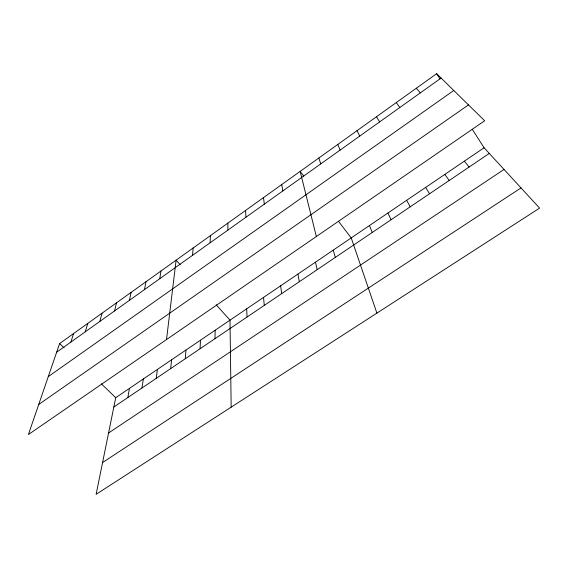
<?xml version="1.0" encoding="UTF-8"?>
<svg xmlns="http://www.w3.org/2000/svg" width="568" height="568" viewBox="0 0 568 568"><rect width="100%" height="100%" fill="white"/><g stroke="black" fill="none" stroke-linecap="round" stroke-linejoin="round"><path stroke-width="0.85" d="M214.995 338.67L215.158 330.242M210.117 242.792L210.38 235.649M200.057 348.759L200.476 340.196M185.282 358.742L185.963 350.051M192.545 255.323L193.127 247.989M170.677 368.604L171.607 359.792M166.516 339.565L176.108 260.172L180.134 264.66M156.228 378.359L157.407 369.42M159.764 278.696L160.95 271.021M141.943 388.008L143.363 378.955M127.821 397.55L129.476 388.377M144.506 289.574L145.969 281.742M484.085 147.765L115.73 397.699L96.12 494.323L539.6 208.115L484.085 147.765L472.256 129.284M129.433 300.323L131.165 292.342M114.537 310.952L116.525 302.822M99.812 321.452L102.055 313.181M85.257 331.833L87.756 323.419M70.865 342.092L73.606 333.544M59.626 343.548L28.4 434.541L484.66 120.778L436.657 73.677L59.626 343.548L64.092 347.857M56.644 352.231L441.116 78.057M48.273 376.634L453.782 90.482M38.723 404.473L468.479 104.902M113.848 406.986L489.289 153.424M108.566 432.993L504.022 169.441M102.574 462.544L521.012 187.909M101.338 383.805L115.73 397.699M216.188 304.796L229.997 320.167L231.169 407.164M416.323 88.239L420.327 92.882M464.326 161.17L469.104 167.056M303.745 176.073L300.152 171.387L316.355 236.515M338.464 221.293L351.223 237.914L376.896 313.117M396.272 102.588L399.836 107.494M444.843 174.39L449.203 180.496M436.657 73.677L440.008 78.909M425.617 187.44L429.564 193.759M376.513 116.731L379.644 121.9M406.645 200.312L410.202 206.837M357.024 130.683L359.729 136.093M387.923 213.014L391.096 219.738M337.804 144.442L340.104 150.094M369.456 225.546L372.246 232.468M318.847 158.011L320.75 163.889M333.231 250.126L335.305 257.425M315.467 262.175L317.192 269.651M297.937 274.074L299.322 281.721M281.707 184.593L282.85 190.919M280.627 285.818L281.685 293.635M263.516 197.614L264.298 204.153M263.538 297.412L264.269 305.392M245.568 210.458L245.987 217.21M246.661 308.864L247.08 317.001M227.853 223.139L227.931 230.083"/></g></svg>
